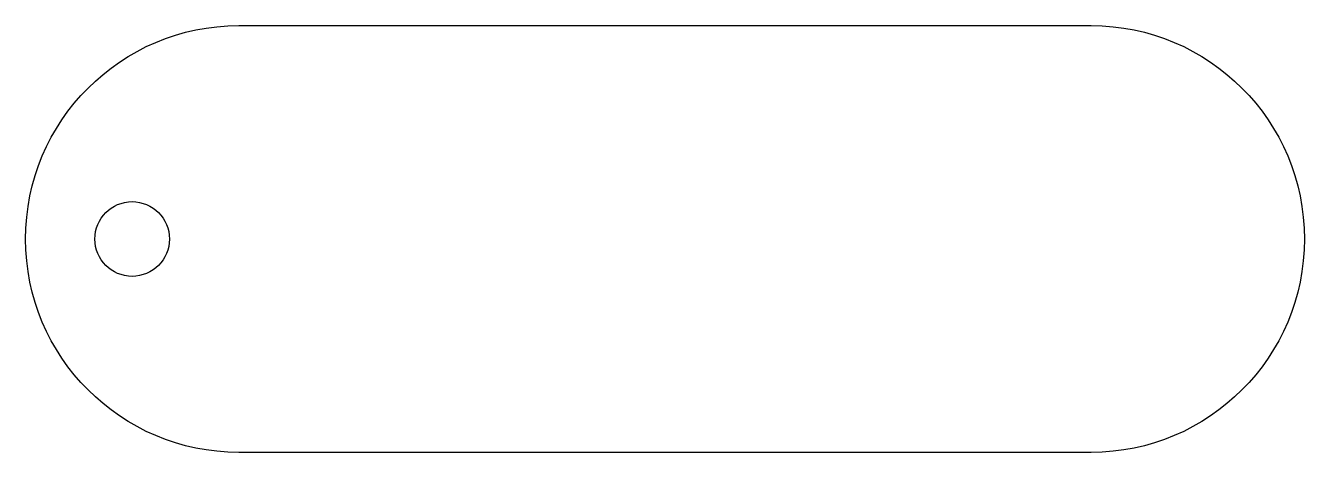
# Model space of a CAD drawing. Header units: millimetres. Extents: x -50 to 10, y -10 to 10.
import ezdxf

# ---------------------------------------------------------------- set-up
doc = ezdxf.new("R2010")
doc.units = ezdxf.units.MM
doc.layers.get('0').update_dxf_attribs({"linetype": 'CONTINUOUS'})

msp = doc.modelspace()

# ---------------------------------------------------------------- linework, layer by layer
msp.add_lwpolyline([(0, 10, -1), (0, -10), (-40, -10, -1), (-40, 10)], format="xyb", close=True)
msp.add_circle((-45, 0), 1.75)

doc.saveas('drawing.dxf')
